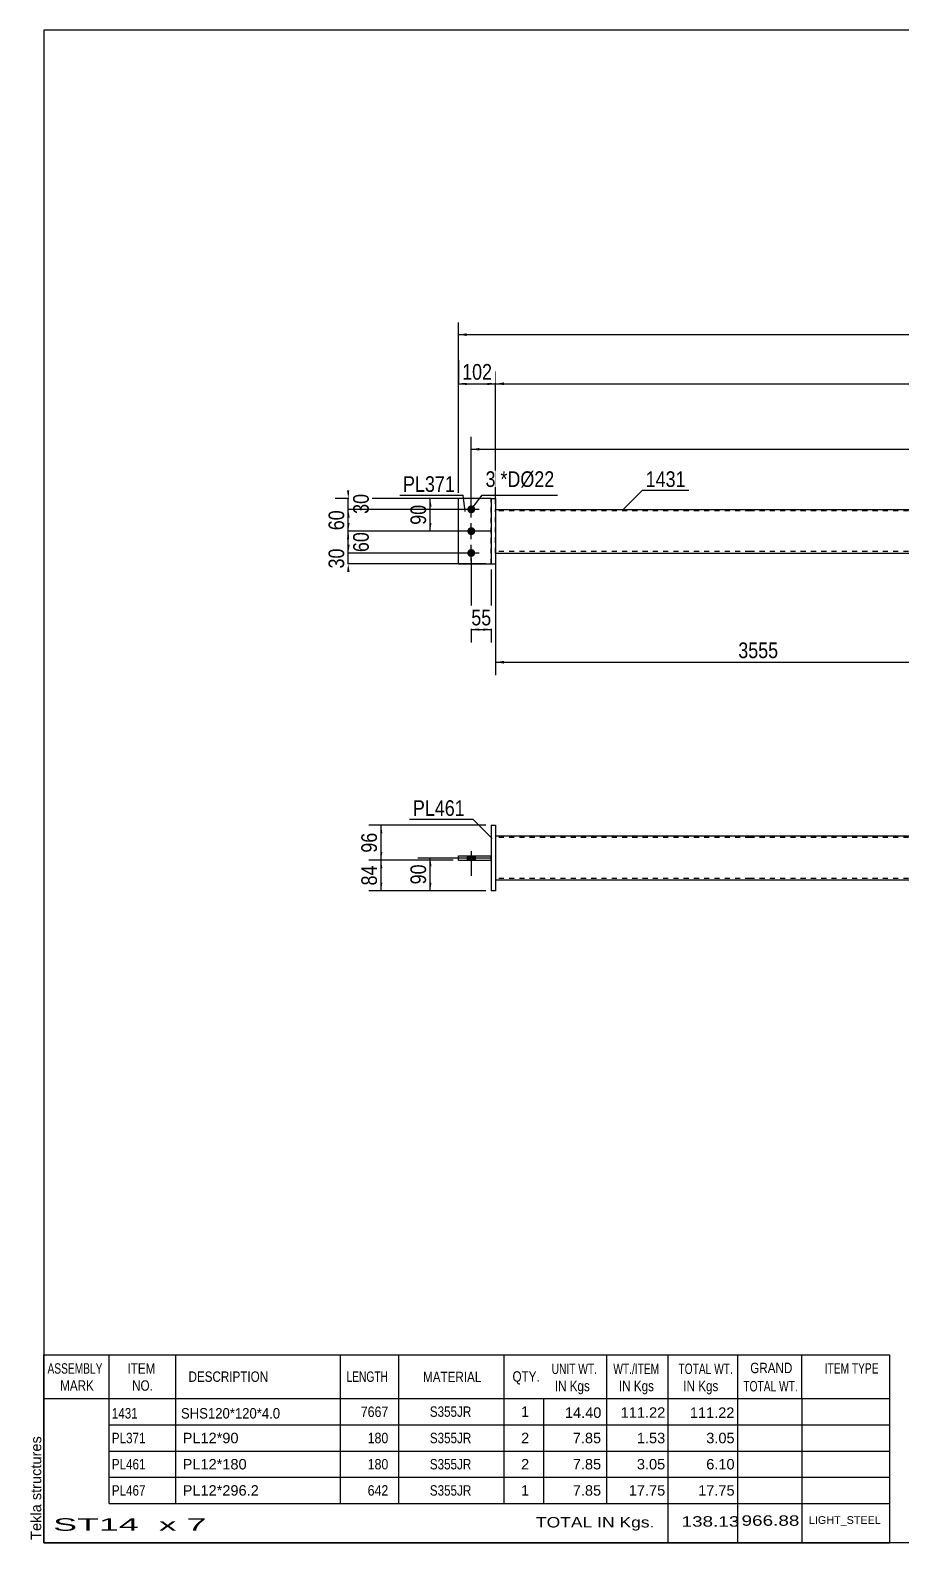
# Model space of a CAD drawing. Header units: millimetres. Extents: x 2 to 405, y 5 to 282.
# Drawn here: x 2.5 to 162.1, y 5 to 282 of the extents above; entities that cross this region are included whole.
import ezdxf

# ---------------------------------------------------------------- set-up
doc = ezdxf.new("R2010")
doc.units = ezdxf.units.MM
doc.linetypes.add('DXK_LINE_DOT1', pattern=[1.8814, 0.9407, -0.9407])
doc.styles.add('Arial', font='ARIAL.TTF', dxfattribs={"height": 0.2})
doc.styles.add('Arial Narrow', font='ARIALN.TTF', dxfattribs={"height": 0.2})

# ---------------------------------------------------------------- blocks, each defined once
blk = doc.blocks.new('Unknown-629095118-1771')
at = {"color": 5, "linetype": 'Continuous'}
for p, q in [((405, 282), (5, 282)), ((5, 282), (5, 5)), ((405, 5), (405, 282)), ((5, 5), (405, 5))]:
    blk.add_line(p, q, dxfattribs=at)
at = {"color": 174, "linetype": 'Continuous', "style": 'Arial'}
blk.add_text('Tekla structures', height=1.9102, rotation=90, dxfattribs=at).set_placement((4.5, 5.5))
blk = doc.blocks.new('Part-629095118-1239 - 1222')
at = {"color": 2, "linetype": 'Continuous'}
for p, q in [((80.95, 184.25), (80.95, 196.25)), ((86.95, 196.25), (80.95, 196.25)), ((80.95, 184.25), (86.95, 184.25))]:
    blk.add_line(p, q, dxfattribs=at)
at = {"color": 7, "linetype": 'DXK_LINE_DOT1'}
blk.add_line((86.95, 184.25), (86.95, 196.25), dxfattribs=at)
blk = doc.blocks.new('Part-629095118-1240 - 1222')
at = {"color": 2, "linetype": 'Continuous'}
for p, q in [((86.95, 196.25), (86.95, 184.25)), ((86.95, 196.25), (87.75, 196.25)), ((87.75, 196.25), (87.75, 184.25)), ((86.95, 184.25), (87.75, 184.25))]:
    blk.add_line(p, q, dxfattribs=at)
blk = doc.blocks.new('Part-629095118-1243 - 1222')
at = {"color": 2, "linetype": 'Continuous'}
for p, q in [((87.75, 194.25), (134.42, 194.25)), ((134.52, 194.25), (270.62, 194.25)), ((270.72, 194.25), (317.39, 194.25)), ((87.75, 186.25), (134.42, 186.25)), ((134.52, 186.25), (270.62, 186.25)), ((270.72, 186.25), (317.39, 186.25))]:
    blk.add_line(p, q, dxfattribs=at)
at = {"color": 7, "linetype": 'DXK_LINE_DOT1'}
for p, q in [((87.75, 186.25), (87.75, 194.25)), ((134.42, 193.98), (87.75, 193.98)), ((270.62, 193.98), (134.52, 193.98)), ((317.39, 193.98), (270.72, 193.98)), ((317.39, 186.25), (317.39, 194.25)), ((134.42, 186.52), (87.75, 186.52)), ((270.62, 186.52), (134.52, 186.52)), ((317.39, 186.52), (270.72, 186.52))]:
    blk.add_line(p, q, dxfattribs=at)
blk = doc.blocks.new('Bolt-629095118-1246 - 1222')
at = {"linetype": 'Continuous'}
for points in [[(83.28, 193.52, -1), (83.28, 194.98, -1)], [(83.28, 189.52, -1), (83.28, 190.98, -1)], [(83.28, 185.52, -1), (83.28, 186.98, -1)]]:
    blk.add_hatch(color=3, dxfattribs=at).paths.add_polyline_path(points)
at = {"color": 3, "linetype": 'Continuous'}
for p, q in [((84.75, 194.25), (81.82, 194.25)), ((83.28, 192.78), (83.28, 195.72)), ((83.28, 188.78), (83.28, 191.72)), ((84.75, 190.25), (81.82, 190.25)), ((84.75, 186.25), (81.82, 186.25)), ((83.28, 184.78), (83.28, 187.72))]:
    blk.add_line(p, q, dxfattribs=at)
blk = doc.blocks.new('Part-629095118-1256 - 1254')
at = {"color": 2, "linetype": 'Continuous'}
for p, q in [((80.95, 129.98), (80.95, 130.78)), ((80.95, 130.78), (86.95, 130.78)), ((86.95, 129.98), (86.95, 130.78)), ((80.95, 129.98), (86.95, 129.98))]:
    blk.add_line(p, q, dxfattribs=at)
blk = doc.blocks.new('Part-629095118-1257 - 1254')
at = {"color": 2, "linetype": 'Continuous'}
for p, q in [((86.95, 136.38), (86.95, 124.38)), ((86.95, 136.38), (87.75, 136.38)), ((87.75, 136.38), (87.75, 124.38)), ((87.75, 124.38), (86.95, 124.38))]:
    blk.add_line(p, q, dxfattribs=at)
blk = doc.blocks.new('Part-629095118-1260 - 1254')
at = {"color": 2, "linetype": 'Continuous'}
for p, q in [((134.42, 134.38), (87.75, 134.38)), ((270.62, 134.38), (134.52, 134.38)), ((317.39, 134.38), (270.72, 134.38)), ((87.75, 126.38), (134.42, 126.38)), ((134.52, 126.38), (270.62, 126.38)), ((270.72, 126.38), (317.39, 126.38))]:
    blk.add_line(p, q, dxfattribs=at)
at = {"color": 7, "linetype": 'DXK_LINE_DOT1'}
for p, q in [((87.75, 134.38), (87.75, 126.38)), ((134.42, 134.12), (87.75, 134.12)), ((270.62, 134.12), (134.52, 134.12)), ((317.39, 134.12), (270.72, 134.12)), ((317.39, 126.38), (317.39, 134.38)), ((223.96, 130.78), (181.18, 130.78)), ((181.18, 130.78), (181.18, 129.98)), ((223.96, 129.98), (223.96, 130.78)), ((181.18, 129.98), (223.96, 129.98)), ((134.42, 126.65), (87.75, 126.65)), ((270.62, 126.65), (134.52, 126.65)), ((317.39, 126.65), (270.72, 126.65))]:
    blk.add_line(p, q, dxfattribs=at)
blk = doc.blocks.new('Bolt-629095118-1263 - 1254')
at = {"linetype": 'Continuous'}
blk.add_hatch(color=3, dxfattribs=at).paths.add_polyline_path([(82.55, 129.98), (84.02, 129.98), (84.02, 130.78), (82.55, 130.78)])
blk.add_hatch(color=3, dxfattribs=at).paths.add_polyline_path([(82.55, 129.98), (84.02, 129.98), (84.02, 130.78), (82.55, 130.78)])
blk.add_hatch(color=3, dxfattribs=at).paths.add_polyline_path([(82.55, 129.98), (84.02, 129.98), (84.02, 130.78), (82.55, 130.78)])
at = {"color": 3, "linetype": 'Continuous'}
for p, q in [((82.55, 130.78), (82.55, 129.98)), ((82.55, 130.78), (82.55, 129.98)), ((82.55, 130.78), (82.55, 129.98)), ((83.28, 131.65), (83.28, 127.12)), ((83.28, 131.65), (83.28, 127.12)), ((83.28, 131.65), (83.28, 127.12)), ((84.02, 130.78), (84.02, 129.98)), ((84.02, 130.78), (84.02, 129.98)), ((84.02, 130.78), (84.02, 129.98))]:
    blk.add_line(p, q, dxfattribs=at)
blk = doc.blocks.new('StraightDimension-629095118-1288 - 1222')
at = {"linetype": 'Continuous'}
for points in [[(60.5, 188.75), (60.75, 190.25), (61, 188.75)], [(61, 187.75), (60.75, 186.25), (60.5, 187.75)]]:
    blk.add_hatch(color=7, dxfattribs=at).paths.add_polyline_path(points)
at = {"color": 7, "linetype": 'Continuous'}
for p, q in [((82.28, 190.25), (58.35, 190.25)), ((60.75, 186.25), (60.75, 190.25)), ((82.28, 186.25), (58.35, 186.25))]:
    blk.add_line(p, q, dxfattribs=at)
at = {"color": 0}
blk.add_wipeout([(65.1, 190.68), (60.9, 190.68), (60.9, 185.82), (65.1, 185.82)], dxfattribs=at)
at = {"color": 3, "style": 'Arial Narrow'}
blk.add_text('60', height=2.863, rotation=90.0002, dxfattribs=at).set_placement((64.5, 186.42))
blk = doc.blocks.new('StraightDimension-629095118-1342 - 1222')
at = {"linetype": 'Continuous'}
for points in [[(89.25, 217), (87.75, 217.25), (89.25, 217.5)], [(315.89, 217.5), (317.39, 217.25), (315.89, 217)]]:
    blk.add_hatch(color=7, dxfattribs=at).paths.add_polyline_path(points)
at = {"color": 7, "linetype": 'Continuous'}
for p, q in [((87.75, 195.25), (87.75, 219.5)), ((317.39, 195.25), (317.39, 219.5)), ((87.75, 217.25), (317.39, 217.25))]:
    blk.add_line(p, q, dxfattribs=at)
at = {"color": 0}
blk.add_wipeout([(206.83, 217.4), (206.83, 221.6), (198.31, 221.6), (198.31, 217.4)], dxfattribs=at)
at = {"color": 3, "style": 'Arial Narrow'}
blk.add_text('7667', height=2.863, dxfattribs=at).set_placement((198.91, 218))
blk = doc.blocks.new('StraightDimension-629095118-1343 - 1222')
at = {"linetype": 'Continuous'}
for points in [[(82.45, 217), (80.95, 217.25), (82.45, 217.5)], [(86.25, 217.5), (87.75, 217.25), (86.25, 217)]]:
    blk.add_hatch(color=7, dxfattribs=at).paths.add_polyline_path(points)
at = {"color": 7, "linetype": 'Continuous'}
for p, q in [((80.95, 197.25), (80.95, 219.5)), ((87.75, 195.25), (87.75, 219.5)), ((80.95, 217.25), (87.75, 217.25))]:
    blk.add_line(p, q, dxfattribs=at)
at = {"color": 0}
blk.add_wipeout([(87.69, 217.4), (87.69, 221.6), (81.01, 221.6), (81.01, 217.4)], dxfattribs=at)
at = {"color": 3, "style": 'Arial Narrow'}
blk.add_text('102', height=2.863, dxfattribs=at).set_placement((81.61, 218))
blk = doc.blocks.new('StraightDimension-629095118-1275 - 1222')
at = {"linetype": 'Continuous'}
for points in [[(75.5, 194.75), (75.75, 196.25), (76, 194.75)], [(76, 191.75), (75.75, 190.25), (75.5, 191.75)]]:
    blk.add_hatch(color=7, dxfattribs=at).paths.add_polyline_path(points)
at = {"color": 7, "linetype": 'Continuous'}
for p, q in [((85.95, 196.25), (73.5, 196.25)), ((75.75, 190.25), (75.75, 196.25)), ((86.75, 190.25), (73.5, 190.25))]:
    blk.add_line(p, q, dxfattribs=at)
at = {"color": 0}
blk.add_wipeout([(75.6, 195.68), (71.4, 195.68), (71.4, 190.82), (75.6, 190.82)], dxfattribs=at)
at = {"color": 3, "style": 'Arial Narrow'}
blk.add_text('90', height=2.863, rotation=90.0002, dxfattribs=at).set_placement((75, 191.42))
blk = doc.blocks.new('StraightDimension-629095118-1286 - 1222')
at = {"linetype": 'Continuous'}
for points in [[(61, 197.75), (60.75, 196.25), (60.5, 197.75)], [(60.5, 192.75), (60.75, 194.25), (61, 192.75)]]:
    blk.add_hatch(color=7, dxfattribs=at).paths.add_polyline_path(points)
at = {"color": 7, "linetype": 'Continuous'}
for p, q in [((85.95, 196.25), (58.35, 196.25)), ((82.28, 194.25), (58.35, 194.25)), ((60.75, 194.25), (60.75, 196.25))]:
    blk.add_line(p, q, dxfattribs=at)
at = {"color": 0}
blk.add_wipeout([(65.1, 197.68), (60.9, 197.68), (60.9, 192.82), (65.1, 192.82)], dxfattribs=at)
at = {"color": 3, "style": 'Arial Narrow'}
blk.add_text('30', height=2.863, rotation=90.0002, dxfattribs=at).set_placement((64.5, 193.42))
blk = doc.blocks.new('StraightDimension-629095118-1287 - 1222')
at = {"linetype": 'Continuous'}
for points in [[(60.5, 192.75), (60.75, 194.25), (61, 192.75)], [(61, 191.75), (60.75, 190.25), (60.5, 191.75)]]:
    blk.add_hatch(color=7, dxfattribs=at).paths.add_polyline_path(points)
at = {"color": 7, "linetype": 'Continuous'}
for p, q in [((82.28, 194.25), (58.5, 194.25)), ((60.75, 190.25), (60.75, 194.25)), ((82.28, 190.25), (58.5, 190.25))]:
    blk.add_line(p, q, dxfattribs=at)
at = {"color": 0}
blk.add_wipeout([(60.6, 194.68), (56.4, 194.68), (56.4, 189.82), (60.6, 189.82)], dxfattribs=at)
at = {"color": 3, "style": 'Arial Narrow'}
blk.add_text('60', height=2.863, rotation=90.0002, dxfattribs=at).set_placement((60, 190.42))
blk = doc.blocks.new('StraightDimension-629095118-1289 - 1222')
at = {"linetype": 'Continuous'}
for points in [[(61, 187.75), (60.75, 186.25), (60.5, 187.75)], [(60.5, 182.75), (60.75, 184.25), (61, 182.75)]]:
    blk.add_hatch(color=7, dxfattribs=at).paths.add_polyline_path(points)
at = {"color": 7, "linetype": 'Continuous'}
for p, q in [((82.28, 186.25), (58.5, 186.25)), ((60.75, 184.25), (60.75, 186.25)), ((85.95, 184.25), (58.5, 184.25))]:
    blk.add_line(p, q, dxfattribs=at)
at = {"color": 0}
blk.add_wipeout([(60.6, 187.68), (56.4, 187.68), (56.4, 182.82), (60.6, 182.82)], dxfattribs=at)
at = {"color": 3, "style": 'Arial Narrow'}
blk.add_text('30', height=2.863, rotation=90.0002, dxfattribs=at).set_placement((60, 183.42))
blk = doc.blocks.new('StraightDimension-629095118-1318 - 1222')
at = {"linetype": 'Continuous'}
for points in [[(84.78, 172), (83.28, 172.25), (84.78, 172.5)], [(85.45, 172.5), (86.95, 172.25), (85.45, 172)]]:
    blk.add_hatch(color=7, dxfattribs=at).paths.add_polyline_path(points)
at = {"color": 7, "linetype": 'Continuous'}
for p, q in [((83.28, 185.25), (83.28, 169.85)), ((86.95, 183.25), (86.95, 169.85)), ((83.28, 172.25), (86.95, 172.25))]:
    blk.add_line(p, q, dxfattribs=at)
at = {"color": 0}
blk.add_wipeout([(87.54, 172.4), (87.54, 176.6), (82.69, 176.6), (82.69, 172.4)], dxfattribs=at)
at = {"color": 3, "style": 'Arial Narrow'}
blk.add_text('55', height=2.863, dxfattribs=at).set_placement((83.29, 173))
blk = doc.blocks.new('StraightDimension-629095118-1325 - 1222')
at = {"linetype": 'Continuous'}
for points in [[(89.25, 166), (87.75, 166.25), (89.25, 166.5)], [(182.45, 166.5), (183.95, 166.25), (182.45, 166)]]:
    blk.add_hatch(color=7, dxfattribs=at).paths.add_polyline_path(points)
at = {"color": 7, "linetype": 'Continuous'}
for p, q in [((87.75, 185.25), (87.75, 163.85)), ((183.95, 176.94), (183.95, 163.85)), ((87.75, 166.25), (183.95, 166.25))]:
    blk.add_line(p, q, dxfattribs=at)
at = {"color": 0}
blk.add_wipeout([(140.11, 166.4), (140.11, 170.6), (131.6, 170.6), (131.6, 166.4)], dxfattribs=at)
at = {"color": 3, "style": 'Arial Narrow'}
blk.add_text('3555', height=2.863, dxfattribs=at).set_placement((132.2, 167))
blk = doc.blocks.new('StraightDimension-629095118-1335 - 1222')
at = {"linetype": 'Continuous'}
for points in [[(84.78, 205), (83.28, 205.25), (84.78, 205.5)], [(320.36, 205.5), (321.86, 205.25), (320.36, 205)]]:
    blk.add_hatch(color=7, dxfattribs=at).paths.add_polyline_path(points)
at = {"color": 7, "linetype": 'Continuous'}
for p, q in [((83.28, 195.25), (83.28, 207.5)), ((83.28, 205.25), (321.86, 205.25)), ((321.86, 195.25), (321.86, 207.5))]:
    blk.add_line(p, q, dxfattribs=at)
at = {"color": 0}
blk.add_wipeout([(206.83, 205.4), (206.83, 209.6), (198.31, 209.6), (198.31, 205.4)], dxfattribs=at)
at = {"color": 3, "style": 'Arial Narrow'}
blk.add_text('7801', height=2.863, dxfattribs=at).set_placement((198.91, 206))
blk = doc.blocks.new('StraightDimension-629095118-1349 - 1222')
at = {"linetype": 'Continuous'}
for points in [[(82.45, 226), (80.95, 226.25), (82.45, 226.5)], [(322.69, 226.5), (324.19, 226.25), (322.69, 226)]]:
    blk.add_hatch(color=7, dxfattribs=at).paths.add_polyline_path(points)
at = {"color": 7, "linetype": 'Continuous'}
for p, q in [((80.95, 197.25), (80.95, 228.5)), ((324.19, 197.25), (324.19, 228.5)), ((80.95, 226.25), (324.19, 226.25))]:
    blk.add_line(p, q, dxfattribs=at)
at = {"color": 0}
blk.add_wipeout([(206.83, 226.4), (206.83, 230.6), (198.31, 230.6), (198.31, 226.4)], dxfattribs=at)
at = {"color": 3, "style": 'Arial Narrow'}
blk.add_text('7871', height=2.863, dxfattribs=at).set_placement((198.91, 227))
blk = doc.blocks.new('StraightDimension-629095118-1353 - 1254')
at = {"linetype": 'Continuous'}
for points in [[(75.5, 128.88), (75.75, 130.38), (76, 128.88)], [(76, 125.88), (75.75, 124.38), (75.5, 125.88)]]:
    blk.add_hatch(color=7, dxfattribs=at).paths.add_polyline_path(points)
at = {"color": 7, "linetype": 'Continuous'}
for p, q in [((86.75, 130.38), (73.5, 130.38)), ((75.75, 124.38), (75.75, 130.38)), ((85.95, 124.38), (73.5, 124.38))]:
    blk.add_line(p, q, dxfattribs=at)
at = {"color": 0}
blk.add_wipeout([(75.6, 129.81), (71.4, 129.81), (71.4, 124.96), (75.6, 124.96)], dxfattribs=at)
at = {"color": 3, "style": 'Arial Narrow'}
blk.add_text('90', height=2.863, rotation=90.0002, dxfattribs=at).set_placement((75, 125.56))
blk = doc.blocks.new('StraightDimension-629095118-1363 - 1254')
at = {"linetype": 'Continuous'}
for points in [[(66.5, 134.88), (66.75, 136.38), (67, 134.88)], [(67, 131.48), (66.75, 129.98), (66.5, 131.48)]]:
    blk.add_hatch(color=7, dxfattribs=at).paths.add_polyline_path(points)
at = {"color": 7, "linetype": 'Continuous'}
for p, q in [((85.95, 136.38), (64.5, 136.38)), ((66.75, 129.98), (66.75, 136.38)), ((79.95, 129.98), (64.5, 129.98))]:
    blk.add_line(p, q, dxfattribs=at)
at = {"color": 0}
blk.add_wipeout([(66.6, 135.61), (62.4, 135.61), (62.4, 130.76), (66.6, 130.76)], dxfattribs=at)
at = {"color": 3, "style": 'Arial Narrow'}
blk.add_text('96', height=2.863, rotation=90.0002, dxfattribs=at).set_placement((66, 131.36))
blk = doc.blocks.new('StraightDimension-629095118-1364 - 1254')
at = {"linetype": 'Continuous'}
for points in [[(66.5, 128.48), (66.75, 129.98), (67, 128.48)], [(67, 125.88), (66.75, 124.38), (66.5, 125.88)]]:
    blk.add_hatch(color=7, dxfattribs=at).paths.add_polyline_path(points)
at = {"color": 7, "linetype": 'Continuous'}
for p, q in [((79.95, 129.98), (64.5, 129.98)), ((66.75, 124.38), (66.75, 129.98)), ((85.95, 124.38), (64.5, 124.38))]:
    blk.add_line(p, q, dxfattribs=at)
at = {"color": 0}
blk.add_wipeout([(66.6, 129.61), (62.4, 129.61), (62.4, 124.76), (66.6, 124.76)], dxfattribs=at)
at = {"color": 3, "style": 'Arial Narrow'}
blk.add_text('84', height=2.863, rotation=90.0002, dxfattribs=at).set_placement((66, 125.36))
blk = doc.blocks.new('CBS_BOM-629095118-1810')
at = {"color": 7, "linetype": 'Continuous'}
for p, q in [((4.97, 31.37), (4.97, 39.37)), ((4.97, 39.37), (159.89, 39.37)), ((16.97, 31.37), (16.97, 39.37)), ((29.16, 31.37), (29.16, 39.37)), ((59.32, 31.37), (59.32, 39.37)), ((70, 31.37), (70, 39.37)), ((89.32, 31.37), (89.32, 39.37)), ((108.12, 31.37), (108.12, 39.37)), ((119.33, 31.37), (119.33, 39.37)), ((132.12, 31.37), (132.12, 39.37)), ((143.87, 31.37), (143.87, 39.37)), ((159.89, 39.36), (159.89, 31.38)), ((4.97, 31.37), (159.89, 31.37)), ((4.97, 26.57), (4.97, 31.37)), ((16.97, 26.57), (16.97, 31.37)), ((29.16, 26.57), (29.16, 31.37)), ((59.32, 26.57), (59.32, 31.37)), ((70, 26.57), (70, 31.37)), ((89.32, 26.57), (89.32, 31.37)), ((96.58, 26.57), (96.58, 31.37)), ((108.12, 26.57), (108.12, 31.37)), ((119.33, 26.57), (119.33, 31.37)), ((132.12, 26.57), (132.12, 31.37)), ((143.89, 26.57), (143.89, 31.37)), ((159.89, 31.37), (159.89, 26.57)), ((4.97, 21.77), (4.97, 26.57)), ((16.97, 26.57), (159.89, 26.57)), ((16.97, 21.77), (16.97, 26.57)), ((29.16, 21.77), (29.16, 26.57)), ((59.32, 21.77), (59.32, 26.57)), ((70, 21.77), (70, 26.57)), ((89.32, 21.77), (89.32, 26.57)), ((96.58, 21.77), (96.58, 26.57)), ((108.12, 21.77), (108.12, 26.57)), ((119.33, 21.77), (119.33, 26.57)), ((132.12, 21.77), (132.12, 26.57)), ((143.89, 21.77), (143.89, 26.57)), ((159.89, 26.56), (159.89, 21.77)), ((4.97, 16.97), (4.97, 21.77)), ((16.97, 21.77), (159.89, 21.77)), ((16.97, 16.97), (16.97, 21.77)), ((29.16, 16.97), (29.16, 21.77)), ((59.32, 16.97), (59.32, 21.77)), ((70, 16.97), (70, 21.77)), ((89.32, 16.97), (89.32, 21.77)), ((96.58, 16.97), (96.58, 21.77)), ((108.12, 16.97), (108.12, 21.77)), ((119.33, 16.97), (119.33, 21.77)), ((132.12, 16.97), (132.12, 21.77)), ((143.89, 16.97), (143.89, 21.77)), ((159.89, 21.76), (159.89, 16.97)), ((4.97, 12.17), (4.97, 16.97)), ((16.97, 16.97), (159.89, 16.97)), ((16.97, 12.17), (16.97, 16.97)), ((29.16, 12.17), (29.16, 16.97)), ((59.32, 12.17), (59.32, 16.97)), ((70, 12.17), (70, 16.97)), ((89.32, 12.17), (89.32, 16.97)), ((96.58, 12.17), (96.58, 16.97)), ((108.12, 12.17), (108.12, 16.97)), ((119.33, 12.17), (119.33, 16.97)), ((132.12, 12.17), (132.12, 16.97)), ((143.89, 12.17), (143.89, 16.97)), ((159.89, 16.96), (159.89, 12.17)), ((4.97, 4.97), (4.97, 12.15)), ((16.97, 12.17), (159.89, 12.17)), ((119.33, 4.97), (119.33, 12.15)), ((132.12, 4.97), (132.12, 12.15)), ((143.93, 4.97), (143.93, 12.15)), ((159.89, 12.17), (159.89, 4.97)), ((4.97, 4.97), (159.89, 4.97))]:
    blk.add_line(p, q, dxfattribs=at)
at = {"color": 3, "linetype": 'Continuous', "style": 'Arial'}
for s, height, width, p in [('ASSEMBLY', 1.91, 0.7, (5.65, 35.94)), ('ITEM', 1.91, 0.8, (20.3, 35.94)), ('DESCRIPTION', 1.9102, 0.8, (31.48, 34.44)), ('LENGTH', 1.91, 0.7, (60.43, 34.44)), ('MATERIAL', 1.91, 0.8, (74.45, 34.39)), ('QTY.', 1.91, 0.8, (90.84, 34.47)), ('UNIT WT.', 1.91, 0.7, (98.01, 35.87)), ('WT./ITEM', 1.91, 0.7, (109.3, 35.87)), ('TOTAL WT.', 1.91, 0.7, (121.24, 35.87)), ('GRAND', 1.91, 0.8, (134.39, 36.03)), ('ITEM TYPE', 1.91, 0.7, (148.03, 35.95)), ('MARK', 1.91, 0.8, (7.97, 32.81)), ('NO.', 1.91, 0.8, (21.15, 32.81)), ('IN Kgs', 1.91, 0.8, (98.59, 32.73)), ('IN Kgs', 1.91, 0.8, (110.34, 32.73)), ('IN Kgs', 1.91, 0.8, (122.13, 32.73)), ('TOTAL WT.', 1.91, 0.7, (133.13, 32.69))]:
    blk.add_text(s, height=height, dxfattribs=dict(at, width=width)).set_placement(p)
at = {"color": 7, "linetype": 'Continuous', "style": 'Arial'}
for s, height, width, p in [('1431', 1.91, 0.8, (17.43, 27.72)), ('SHS120*120*4.0', 1.9102, 0.9, (30.1, 27.72)), ('7667', 1.91, 0.85, (63.04, 28)), ('S355JR', 1.91, 0.8, (75.69, 28.03)), ('PL371', 1.91, 0.8, (17.43, 23.2)), ('180', 1.91, 0.85, (64.3, 23.2)), ('S355JR', 1.91, 0.8, (75.69, 23.2)), ('PL461', 1.91, 0.8, (17.43, 18.4)), ('180', 1.91, 0.85, (64.3, 18.4)), ('S355JR', 1.91, 0.8, (75.69, 18.4)), ('PL467', 1.91, 0.8, (17.43, 13.6)), ('642', 1.91, 0.85, (64.3, 13.6)), ('S355JR', 1.91, 0.8, (75.69, 13.6))]:
    blk.add_text(s, height=height, dxfattribs=dict(at, width=width)).set_placement(p)
for s, p in [('1', (92.41, 28.03)), ('14.40', (100.44, 27.84)), ('111.22', (110.66, 27.87)), ('111.22', (123.33, 27.84)), ('PL12*90', (30.41, 23.2)), ('2', (92.41, 23.2)), ('7.85', (101.88, 23.2)), ('1.53', (113.62, 23.2)), ('3.05', (126.33, 23.2)), ('PL12*180', (30.41, 18.4)), ('2', (92.41, 18.4)), ('7.85', (101.88, 18.4)), ('3.05', (113.62, 18.4)), ('6.10', (126.33, 18.4)), ('PL12*296.2', (30.41, 13.6)), ('1', (92.41, 13.6)), ('7.85', (101.88, 13.6)), ('17.75', (112.14, 13.6)), ('17.75', (124.85, 13.6))]:
    blk.add_text(s, height=1.91, dxfattribs=at).set_placement(p)
at = {"color": 6, "linetype": 'Continuous', "style": 'Arial'}
for s, height, width, p in [('ST14  x 7', 2.292, 2.05, (6.69, 7.16)), ('TOTAL IN Kgs.', 1.9102, 1.2, (95.13, 7.77)), ('138.13', 1.91, 1.3, (121.79, 7.92)), ('966.88', 1.91, 1.3, (132.79, 8.08))]:
    blk.add_text(s, height=height, dxfattribs=dict(at, width=width)).set_placement(p)
blk.add_text('LIGHT_STEEL', height=1.4135, dxfattribs=at).set_placement((145.14, 8.42))
blk = doc.blocks.new('Mark-629095118-1387 - 1222')
at = {"color": 7, "linetype": 'Continuous'}
blk.add_line((82.17, 193.83), (81.78, 196.85), dxfattribs=at)
at = {"color": 0}
blk.add_wipeout([(80.28, 197.45), (80.28, 200.45), (70.78, 200.45), (70.78, 197.45)], dxfattribs=at)
blk.add_wipeout([(80.28, 197.45), (80.28, 200.45), (70.78, 200.45), (70.78, 197.45)], dxfattribs=at)
at = {"color": 7, "linetype": 'Continuous'}
blk.add_line((70.18, 196.85), (81.78, 196.85), dxfattribs=at)
at = {"color": 3, "style": 'Arial Narrow'}
blk.add_text('PL371', height=2.863, dxfattribs=at).set_placement((70.78, 197.45))
blk = doc.blocks.new('Mark-629095118-1393 - 1222')
at = {"color": 0}
blk.add_wipeout([(122.55, 198.35), (122.55, 201.35), (115.24, 201.35), (115.24, 198.35)], dxfattribs=at)
blk.add_wipeout([(122.55, 198.35), (122.55, 201.35), (115.24, 201.35), (115.24, 198.35)], dxfattribs=at)
at = {"color": 7, "linetype": 'Continuous'}
for p, q in [((111.1, 194.22), (114.64, 197.75)), ((114.64, 197.75), (123.15, 197.75))]:
    blk.add_line(p, q, dxfattribs=at)
at = {"color": 3, "style": 'Arial Narrow'}
blk.add_text('1431', height=2.863, dxfattribs=at).set_placement((115.24, 198.35))
blk = doc.blocks.new('Mark-629095118-1407 - 1222')
at = {"color": 7, "linetype": 'Continuous'}
for p, q in [((83.28, 194.25), (85.3, 196.85)), ((85.3, 196.85), (99.09, 196.85))]:
    blk.add_line(p, q, dxfattribs=at)
at = {"color": 0}
blk.add_wipeout([(87.73, 198.35), (87.73, 201.35), (85.9, 201.35), (85.9, 198.35)], dxfattribs=at)
blk.add_wipeout([(87.73, 198.35), (87.73, 201.35), (85.9, 201.35), (85.9, 198.35)], dxfattribs=at)
blk.add_wipeout([(92.28, 198.35), (92.28, 201.35), (88.63, 201.35), (88.63, 198.35)], dxfattribs=at)
blk.add_wipeout([(92.28, 198.35), (92.28, 201.35), (88.63, 201.35), (88.63, 198.35)], dxfattribs=at)
at = {"color": 3, "style": 'Arial Narrow'}
blk.add_text('3', height=2.86, dxfattribs=at).set_placement((85.9, 198.35))
at = {"color": 0}
blk.add_wipeout([(98.49, 198.35), (98.49, 201.35), (92.28, 201.35), (92.28, 198.35)], dxfattribs=at)
blk.add_wipeout([(98.49, 198.35), (98.49, 201.35), (92.28, 201.35), (92.28, 198.35)], dxfattribs=at)
at = {"color": 3, "style": 'Arial Narrow'}
for s, p in [('*D', (88.63, 198.35)), ('Ø22', (92.28, 198.35))]:
    blk.add_text(s, height=2.863, dxfattribs=at).set_placement(p)
blk = doc.blocks.new('Mark-629095118-1378 - 1254')
at = {"color": 7, "linetype": 'Continuous'}
blk.add_line((87.13, 133.96), (83.59, 137.5), dxfattribs=at)
at = {"color": 0}
blk.add_wipeout([(82.09, 138.1), (82.09, 141.1), (72.59, 141.1), (72.59, 138.1)], dxfattribs=at)
blk.add_wipeout([(82.09, 138.1), (82.09, 141.1), (72.59, 141.1), (72.59, 138.1)], dxfattribs=at)
at = {"color": 7, "linetype": 'Continuous'}
blk.add_line((71.99, 137.5), (83.59, 137.5), dxfattribs=at)
at = {"color": 3, "style": 'Arial Narrow'}
blk.add_text('PL461', height=2.863, dxfattribs=at).set_placement((72.59, 138.1))

msp = doc.modelspace()

# ---------------------------------------------------------------- block references
for name in ['Unknown-629095118-1771', 'Part-629095118-1239 - 1222', 'Bolt-629095118-1246 - 1222', 'Part-629095118-1240 - 1222', 'Part-629095118-1243 - 1222', 'Part-629095118-1257 - 1254', 'Part-629095118-1260 - 1254', 'Part-629095118-1256 - 1254', 'Bolt-629095118-1263 - 1254', 'CBS_BOM-629095118-1810']:
    msp.add_blockref(name, (0, 0))

# ---------------------------------------------------------------- next in the draw order: block references
for name in ['StraightDimension-629095118-1342 - 1222', 'StraightDimension-629095118-1288 - 1222', 'StraightDimension-629095118-1353 - 1254']:
    msp.add_blockref(name, (0, 0))

# ---------------------------------------------------------------- next in the draw order: block references
for name in ['StraightDimension-629095118-1343 - 1222', 'StraightDimension-629095118-1289 - 1222', 'StraightDimension-629095118-1363 - 1254']:
    msp.add_blockref(name, (0, 0))

# ---------------------------------------------------------------- next in the draw order: block references
for name in ['StraightDimension-629095118-1275 - 1222', 'StraightDimension-629095118-1318 - 1222', 'Mark-629095118-1378 - 1254', 'StraightDimension-629095118-1364 - 1254']:
    msp.add_blockref(name, (0, 0))

# ---------------------------------------------------------------- next in the draw order: block references
for name in ['StraightDimension-629095118-1286 - 1222', 'StraightDimension-629095118-1325 - 1222']:
    msp.add_blockref(name, (0, 0))

# ---------------------------------------------------------------- next in the draw order: block references
msp.add_blockref('StraightDimension-629095118-1287 - 1222', (0, 0))

# ---------------------------------------------------------------- next in the draw order: block references
msp.add_blockref('StraightDimension-629095118-1335 - 1222', (0, 0))

# ---------------------------------------------------------------- next in the draw order: block references
msp.add_blockref('StraightDimension-629095118-1349 - 1222', (0, 0))

# ---------------------------------------------------------------- next in the draw order: block references
for name in ['Mark-629095118-1387 - 1222', 'Mark-629095118-1393 - 1222']:
    msp.add_blockref(name, (0, 0))

# ---------------------------------------------------------------- next in the draw order: block references
msp.add_blockref('Mark-629095118-1407 - 1222', (0, 0))

doc.saveas('drawing.dxf')
